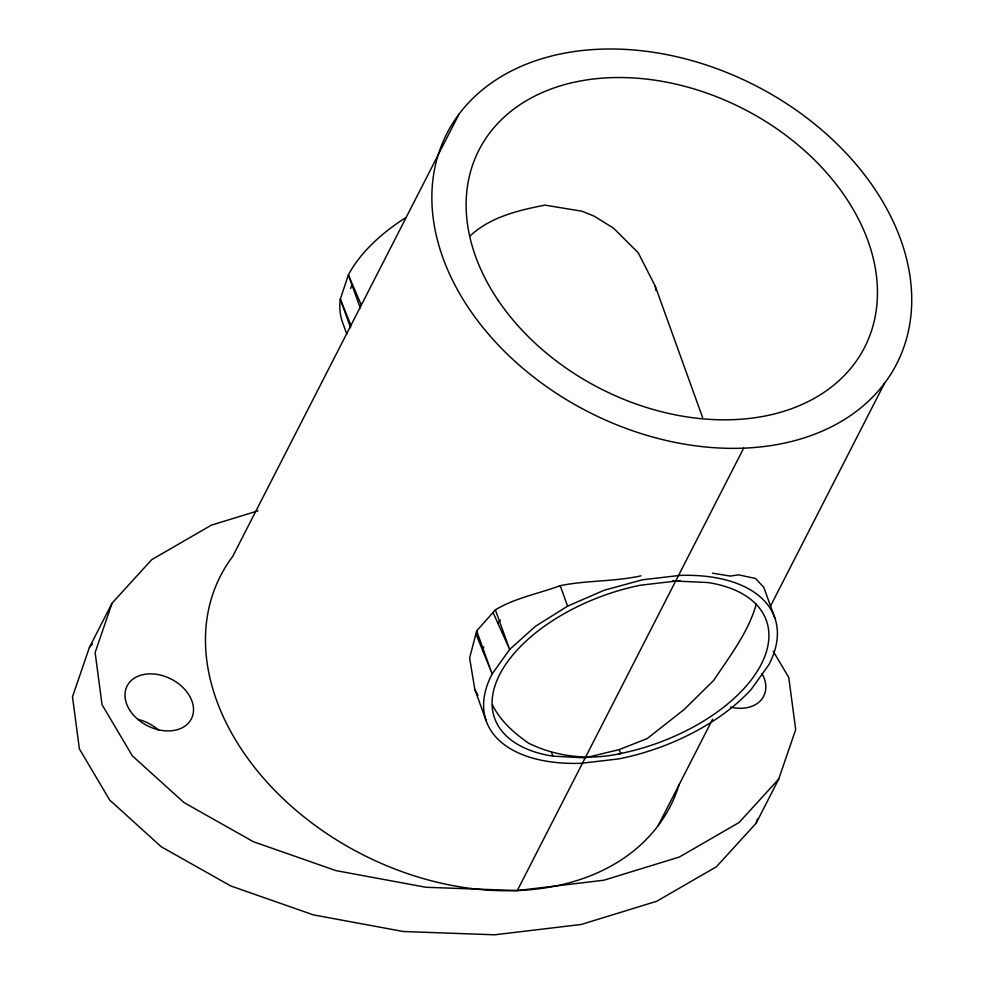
<?xml version="1.0" encoding="UTF-8"?>
<svg xmlns="http://www.w3.org/2000/svg" width="984" height="984" viewBox="0 0 984 984"><rect width="100%" height="100%" fill="white"/><g stroke="black" fill="none" stroke-linecap="round" stroke-linejoin="round"><path stroke-width="1.48" d="M756.29 604.028C748.43 632.269 729.685 656.254 713.658 680.436L684.2 709.464L647.201 738.566L619.219 749.599L585.209 757.84L552.897 756.167A144.39 78.535 -19.8 0 1 499.688 674.532A144.39 78.535 -19.8 0 1 640.375 585.234L680.19 580.56M482.677 651.15L483.71 646.869M640.978 575.824C614.287 581.79 587.067 580.191 560.216 585.664C538.371 593.832 515.641 597.669 495.37 609.846L476.674 630.929L469.626 658.001L474.792 689.267L485.985 720.288M258.005 510.831L211.462 525.112L151.77 559.625L112.09 603.106L89.446 647.337L72.484 696.807L79.396 748.898L109.704 800.066L161.339 846.818L230.797 885.981L313.342 914.862L403.342 931.516L494.657 934.8L581.077 924.493L656.709 901.283L716.401 866.769L756.081 823.301L778.725 779.057L795.687 729.599L788.774 677.496L773.239 651.26M112.09 603.106L95.128 652.564L102.029 704.655L132.336 755.823L183.983 802.575L253.442 841.738L335.974 870.619L425.974 887.273L517.301 890.557L603.721 880.25L679.354 857.039L739.046 822.538L778.725 779.057M756.081 823.301L757.532 819.057M459.085 114.033L232.704 556.427A252.679 183.295 27.1 0 0 362.173 854.383A252.679 183.295 27.1 0 0 679.169 784.408M517.301 890.557L743.683 448.163M658.111 825.736L712.613 719.23M769.906 607.263L884.493 383.329A252.679 183.295 27.1 0 0 661.592 53.653A252.679 183.295 27.1 0 0 469.282 309.05A252.679 183.295 27.1 0 0 884.493 383.329M497.609 623.475L500.487 620.129M89.446 647.337L92.496 643.991M470.291 235.705C490.832 216.8 518.359 210.355 544.964 205.115L582.048 211.24L594.152 216.16L613.61 228.227L638.235 252.814L655.233 286.11L702.588 417.499M567.608 606.156L535.382 626.341L509.651 649.452L492.148 673.929A153.233 83.345 -19.8 0 0 581.089 763.301L618.579 758.922A153.233 83.345 -19.8 0 0 751.333 689.255L768.836 664.79A153.233 83.345 -19.8 0 0 679.895 575.406L642.404 579.797L604.102 590.277L567.608 606.156L560.216 585.664M618.567 754.396L621.408 753.289M672.699 580.917L708.086 582.553A144.39 78.535 -19.8 0 1 761.296 664.188A144.39 78.535 -19.8 0 1 620.609 753.486C589.711 760.484 557.227 757.188 528.703 743.252C514.349 733.326 500.253 720.891 492.517 704.938M712.477 573.155L730.337 576.095L738.529 574.828L755.614 578.506L763.818 587.399L774.998 618.432M474.792 689.267L477.941 695.417M493.033 612.478L509.651 649.452L495.37 609.846M361.448 305.335L348.361 274.966A153.233 83.345 -19.8 0 1 406.38 217.243M351.103 325.827L340.292 299.136L348.361 274.966L360.255 307.93M475.899 633.819L492.148 673.929L476.674 630.929M619.219 749.599L620.609 753.486M551.495 752.28L552.897 756.167M350.612 327.758L340.292 299.136A153.233 83.345 -19.8 0 0 342.198 321.337L346.774 334.031M655.233 286.11L655.971 290.575M350.661 288.509A144.39 78.535 -19.8 0 1 351.583 285.643M761.973 673.536A36.101 26.187 27.1 0 1 730.448 707.09M137.723 719.304A36.101 26.187 27.1 0 1 158.855 730.386M130.331 711.026A36.101 26.187 27.1 0 0 189.641 721.629A36.101 26.187 27.1 0 0 157.797 674.532A36.101 26.187 27.1 0 0 130.331 711.026M498.212 300.428A216.591 157.108 27.1 0 0 854.112 364.092A216.591 157.108 27.1 0 0 663.056 81.512A216.591 157.108 27.1 0 0 498.212 300.428"/></g></svg>
